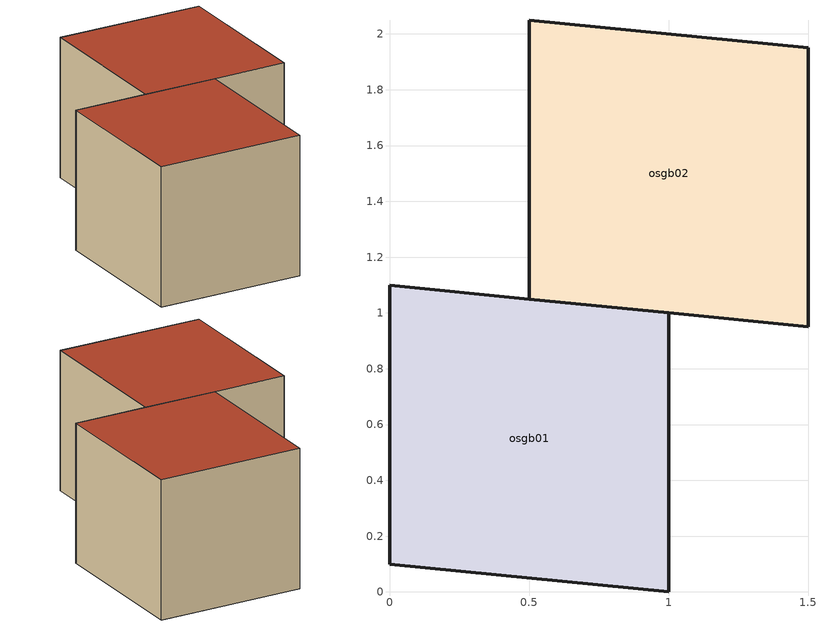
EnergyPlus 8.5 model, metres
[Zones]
osgb01
 floor ground (dummy_floor): 1,1 1,0 0,0.1 0,1.1 0.5,1.05 z0
 wall outside (dummy_wall): 1,1 1,0 0,0.1 0,1.1 0.5,1.05 1,1 z0:1
 roof outside (dummy_roof): 0.5,1.05 0,1.1 0,0.1 1,0 1,1 z1
osgb02
 floor ground (dummy_floor): 1,1 0.5,1.05 0.5,2.05 1.5,1.95 1.5,0.95 z0
 wall outside (dummy_wall): 1,1 0.5,1.05 0.5,2.05 1.5,1.95 1.5,0.95 1,1 z0:1
 roof outside (dummy_roof): 1.5,0.95 1.5,1.95 0.5,2.05 0.5,1.05 1,1 z1
[Building]
Template: North Axis {deg}=0; Terrain=Suburbs; Loads Convergence Tolerance Value=0.04; Temperature Convergence Tolerance Value {deltaC}=0.004; Solar Distribution=FullExterior; Maximum Number of Warmup Days=30; Minimum Number of Warmup Days=6
[SizingPeriod:DesignDay] Humidity Condition Type=Wetbulb; Barometric Pressure {Pa}=101025; Rain Indicator=No; Snow Indicator=No; Daylight Saving Time Indicator=No; Solar Model Indicator=ASHRAEClearSky
Name | Month | Day of Month | Day Type | Maximum Dry-Bulb Temperature {C} | Daily Dry-Bulb Temperature Range {deltaC} | Wetbulb or DewPoint at Maximum Dry-Bulb {C} | Wind Speed {m/s} | Wind Direction {deg} | Sky Clearness
ctr_Islington Annual Heating 99% Design Conditions | 1 | 1 | WinterDesignDay | -3.6 | 0 | -3.6 | 5.1 | 270 | 0
ctr_Islington Annual Annual Cooling 1% Design Conditions | 7 | 29 | SummerDesignDay | 25.2 | 10.7 | 14.8 | 4 | 230 | 1
[Material] Roughness=Rough; Thickness {m}=0.1; Density {kg/m3}=2000; Specific Heat {J/kg-K}=900; Thermal Absorptance=0.9; Solar Absorptance=0.93; Visible Absorptance=0.93
Name | Conductivity {W/m-K}
wall; roof | 1
floor | 1.245296
[Construction]
dummy_wall: wall
dummy_roof: roof
dummy_floor: floor
[ZONE] Type=1; Multiplier=1; Ceiling Height {m}=autocalculate; Volume {m3}=autocalculate; Floor Area {m2}=autocalculate; Part of Total Floor Area=Yes
osgb01; osgb02
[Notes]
Basic template for use by Eppy in the EnergyPlus simulation framework.
